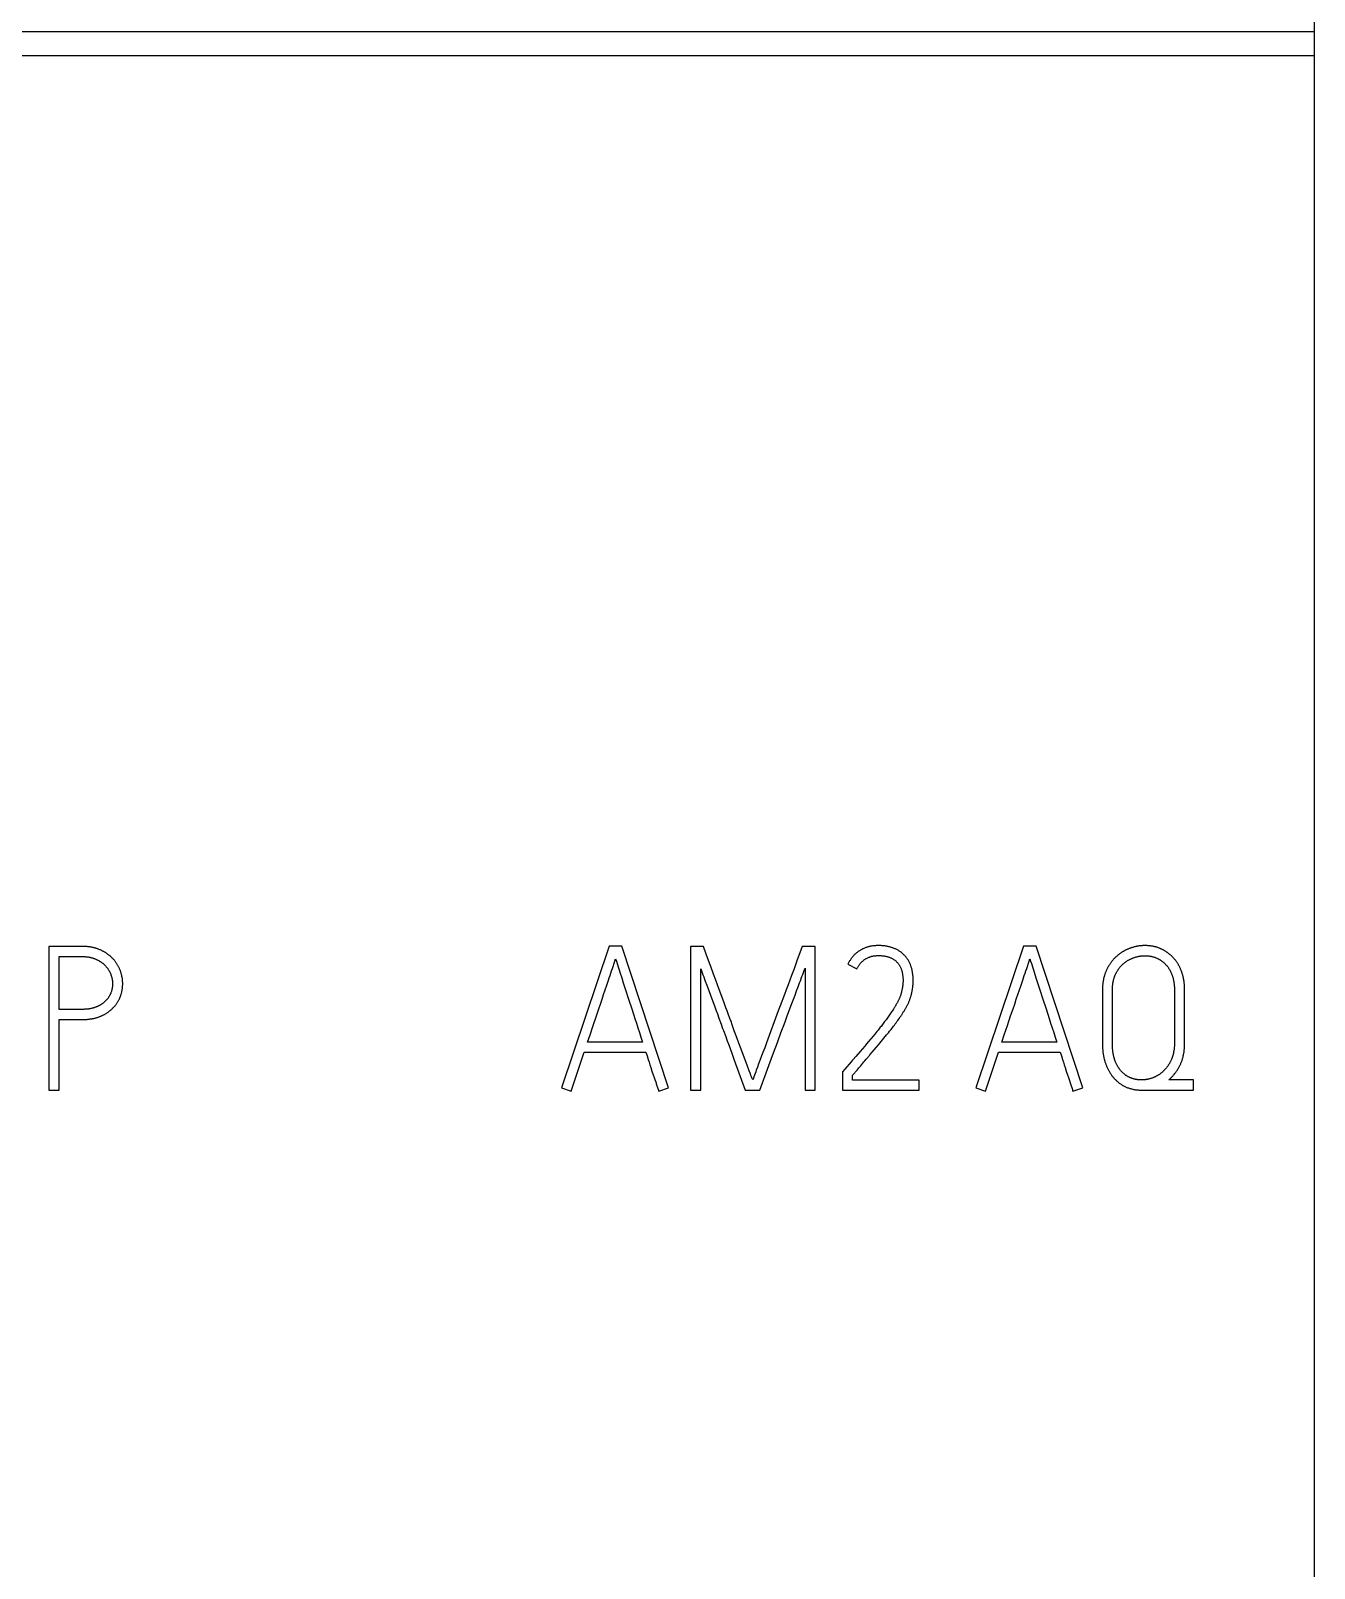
# Model space of a CAD drawing. Extents: x 0 to 420, y 0 to 297.
# Drawn here: x 128.46 to 146.31, y 191.84 to 213.23 of the extents above; entities that cross this region are included whole.
import ezdxf

# ---------------------------------------------------------------- set-up
doc = ezdxf.new("R2010")
doc.units = 0
doc.header["$LTSCALE"] = 23.1
doc.layers.add('10000_FRONT', color=7, linetype='CONTINUOUS')
doc.layers.add('10500_FRONT_LABELING', color=7, linetype='CONTINUOUS')

msp = doc.modelspace()

# ---------------------------------------------------------------- linework, layer by layer
at = {"layer": '10000_FRONT', "color": 7, "linetype": 'CONTINUOUS'}
for p, q in [((146.308, 235.74), (146.308, 145.74)), ((110.808, 213.221), (146.308, 213.221)), ((110.808, 212.888), (146.308, 212.888))]:
    msp.add_line(p, q, dxfattribs=at)
at = {"layer": '10500_FRONT_LABELING', "color": 7, "linetype": 'CONTINUOUS'}
for p, q in [((128.711, 200.49), (128.711, 198.49)), ((129.171, 200.49), (128.711, 200.49)), ((136.503, 200.493), (135.84, 198.521)), ((136.68, 200.493), (136.503, 200.493)), ((137.327, 198.521), (136.68, 200.493)), ((137.635, 200.49), (137.635, 198.49)), ((137.812, 200.49), (137.635, 200.49)), ((137.852, 200.384), (137.812, 200.49)), ((139.188, 200.49), (139.114, 200.289)), ((139.368, 200.49), (139.188, 200.49)), ((139.368, 198.49), (139.368, 200.49)), ((142.264, 200.493), (141.601, 198.521)), ((142.442, 200.493), (142.264, 200.493)), ((143.088, 198.521), (142.442, 200.493)), ((128.852, 199.614), (128.852, 200.349)), ((128.852, 200.349), (129.171, 200.349)), ((136.613, 200.25), (136.655, 200.117)), ((137.899, 200.255), (137.852, 200.384)), ((139.114, 200.289), (139.073, 200.177)), ((139.823, 200.244), (139.948, 200.18)), ((142.375, 200.25), (142.417, 200.117)), ((136.655, 200.117), (136.677, 200.051)), ((136.677, 200.051), (136.698, 199.985)), ((137.776, 198.49), (137.776, 200.18)), ((137.985, 200.02), (137.954, 200.105)), ((139.04, 200.087), (139.015, 200.02)), ((139.073, 200.177), (139.04, 200.087)), ((139.227, 200.185), (139.227, 198.49)), ((142.417, 200.117), (142.438, 200.051)), ((142.438, 200.051), (142.459, 199.985)), ((136.403, 199.754), (136.425, 199.82)), ((136.425, 199.82), (136.47, 199.952)), ((136.47, 199.952), (136.493, 200.018)), ((136.698, 199.985), (136.73, 199.886)), ((136.73, 199.886), (136.773, 199.754)), ((137.859, 199.95), (137.944, 199.722)), ((138.009, 199.956), (137.985, 200.02)), ((138.032, 199.892), (138.009, 199.956)), ((138.096, 199.721), (138.032, 199.892)), ((138.939, 199.819), (138.881, 199.662)), ((138.965, 199.886), (138.939, 199.819)), ((138.99, 199.953), (138.965, 199.886)), ((139.015, 200.02), (138.99, 199.953)), ((139.044, 199.697), (139.087, 199.812)), ((139.087, 199.812), (139.108, 199.87)), ((139.108, 199.87), (139.13, 199.927)), ((142.164, 199.754), (142.187, 199.82)), ((142.187, 199.82), (142.232, 199.952)), ((142.232, 199.952), (142.254, 200.018)), ((142.459, 199.985), (142.491, 199.886)), ((142.491, 199.886), (142.534, 199.754)), ((143.363, 199.886), (143.363, 199.128)), ((143.502, 199.121), (143.502, 199.886)), ((144.364, 199.886), (144.364, 199.145)), ((144.506, 199.145), (144.506, 199.894)), ((129.178, 199.614), (128.852, 199.614)), ((136.325, 199.523), (136.358, 199.622)), ((136.358, 199.622), (136.381, 199.688)), ((136.381, 199.688), (136.403, 199.754)), ((136.773, 199.754), (136.816, 199.622)), ((136.816, 199.622), (136.859, 199.489)), ((137.944, 199.722), (137.965, 199.664)), ((137.965, 199.664), (137.986, 199.607)), ((137.986, 199.607), (138.007, 199.55)), ((138.112, 199.678), (138.096, 199.721)), ((138.127, 199.635), (138.112, 199.678)), ((138.143, 199.593), (138.127, 199.635)), ((138.881, 199.662), (138.855, 199.595)), ((138.98, 199.525), (139.044, 199.697)), ((140.448, 199.605), (140.438, 199.591)), ((140.457, 199.619), (140.448, 199.605)), ((140.466, 199.633), (140.457, 199.619)), ((142.086, 199.523), (142.12, 199.622)), ((142.12, 199.622), (142.142, 199.688)), ((142.142, 199.688), (142.164, 199.754)), ((142.534, 199.754), (142.578, 199.622)), ((142.578, 199.622), (142.621, 199.489)), ((128.852, 198.49), (128.852, 199.472)), ((128.852, 199.472), (129.171, 199.472)), ((136.236, 199.258), (136.281, 199.39)), ((136.281, 199.39), (136.325, 199.523)), ((136.859, 199.489), (136.881, 199.423)), ((136.881, 199.423), (136.902, 199.357)), ((138.059, 199.407), (138.08, 199.349)), ((138.197, 199.443), (138.181, 199.485)), ((138.212, 199.4), (138.197, 199.443)), ((138.228, 199.357), (138.212, 199.4)), ((138.855, 199.595), (138.69, 199.147)), ((138.927, 199.381), (138.948, 199.439)), ((138.948, 199.439), (138.98, 199.525)), ((140.293, 199.39), (140.283, 199.377)), ((140.303, 199.403), (140.293, 199.39)), ((140.313, 199.416), (140.303, 199.403)), ((140.323, 199.429), (140.313, 199.416)), ((140.333, 199.443), (140.323, 199.429)), ((140.343, 199.456), (140.333, 199.443)), ((140.353, 199.469), (140.343, 199.456)), ((140.363, 199.483), (140.353, 199.469)), ((140.372, 199.496), (140.363, 199.483)), ((140.382, 199.509), (140.372, 199.496)), ((140.392, 199.523), (140.382, 199.509)), ((140.401, 199.537), (140.392, 199.523)), ((140.411, 199.55), (140.401, 199.537)), ((140.42, 199.564), (140.411, 199.55)), ((140.429, 199.578), (140.42, 199.564)), ((140.438, 199.591), (140.429, 199.578)), ((140.457, 199.381), (140.469, 199.396)), ((140.469, 199.396), (140.481, 199.412)), ((140.481, 199.412), (140.493, 199.428)), ((140.493, 199.428), (140.504, 199.443)), ((140.504, 199.443), (140.516, 199.459)), ((140.516, 199.459), (140.527, 199.475)), ((140.527, 199.475), (140.538, 199.491)), ((140.538, 199.491), (140.55, 199.508)), ((140.55, 199.508), (140.561, 199.524)), ((141.998, 199.258), (142.042, 199.39)), ((142.042, 199.39), (142.086, 199.523)), ((142.621, 199.489), (142.642, 199.423)), ((142.642, 199.423), (142.664, 199.357)), ((136.203, 199.159), (136.236, 199.258)), ((136.902, 199.357), (136.924, 199.291)), ((136.924, 199.291), (136.945, 199.225)), ((136.945, 199.225), (136.966, 199.159)), ((138.144, 199.178), (138.165, 199.12)), ((138.243, 199.314), (138.228, 199.357)), ((138.259, 199.271), (138.243, 199.314)), ((138.283, 199.207), (138.259, 199.271)), ((138.307, 199.143), (138.283, 199.207)), ((138.842, 199.151), (138.863, 199.209)), ((138.863, 199.209), (138.905, 199.324)), ((138.905, 199.324), (138.927, 199.381)), ((140.142, 199.204), (140.11, 199.166)), ((140.173, 199.242), (140.142, 199.204)), ((140.195, 199.268), (140.173, 199.242)), ((140.21, 199.287), (140.195, 199.268)), ((140.226, 199.306), (140.21, 199.287)), ((140.242, 199.325), (140.226, 199.306)), ((140.252, 199.338), (140.242, 199.325)), ((140.262, 199.351), (140.252, 199.338)), ((140.273, 199.364), (140.262, 199.351)), ((140.283, 199.377), (140.273, 199.364)), ((140.286, 199.167), (140.323, 199.212)), ((140.323, 199.212), (140.36, 199.258)), ((140.36, 199.258), (140.385, 199.288)), ((140.385, 199.288), (140.403, 199.311)), ((140.403, 199.311), (140.422, 199.334)), ((140.422, 199.334), (140.434, 199.35)), ((140.434, 199.35), (140.446, 199.365)), ((140.446, 199.365), (140.457, 199.381)), ((141.965, 199.159), (141.998, 199.258)), ((142.664, 199.357), (142.685, 199.291)), ((142.685, 199.291), (142.706, 199.225)), ((142.706, 199.225), (142.728, 199.159)), ((135.973, 198.477), (136.156, 199.017)), ((136.156, 199.017), (137.013, 199.017)), ((136.966, 199.159), (136.203, 199.159)), ((137.013, 199.017), (137.029, 198.967)), ((137.029, 198.967), (137.045, 198.916)), ((138.338, 199.058), (138.307, 199.143)), ((138.426, 198.823), (138.338, 199.058)), ((138.665, 199.08), (138.64, 199.013)), ((138.69, 199.147), (138.665, 199.08)), ((138.757, 198.922), (138.789, 199.008)), ((138.789, 199.008), (138.842, 199.151)), ((139.933, 198.959), (139.895, 198.915)), ((139.96, 198.99), (139.933, 198.959)), ((139.992, 199.028), (139.96, 198.99)), ((140.024, 199.066), (139.992, 199.028)), ((140.056, 199.103), (140.024, 199.066)), ((140.083, 199.135), (140.056, 199.103)), ((140.11, 199.166), (140.083, 199.135)), ((140.16, 199.017), (140.217, 199.084)), ((140.217, 199.084), (140.248, 199.122)), ((140.248, 199.122), (140.286, 199.167)), ((141.735, 198.477), (141.918, 199.017)), ((141.918, 199.017), (142.775, 199.017)), ((142.728, 199.159), (141.965, 199.159)), ((142.775, 199.017), (142.791, 198.967)), ((142.791, 198.967), (142.806, 198.916)), ((137.045, 198.916), (137.057, 198.879)), ((137.057, 198.879), (137.069, 198.841)), ((137.069, 198.841), (137.082, 198.803)), ((137.082, 198.803), (137.098, 198.753)), ((137.098, 198.753), (137.115, 198.702)), ((138.237, 198.92), (138.395, 198.49)), ((138.45, 198.759), (138.426, 198.823)), ((138.466, 198.717), (138.45, 198.759)), ((138.565, 198.812), (138.548, 198.767)), ((138.581, 198.856), (138.565, 198.812)), ((138.598, 198.901), (138.581, 198.856)), ((138.597, 198.49), (138.725, 198.835)), ((138.725, 198.835), (138.757, 198.922)), ((139.781, 198.784), (139.748, 198.746)), ((139.748, 198.746), (139.748, 198.49)), ((139.868, 198.884), (139.781, 198.784)), ((139.884, 198.903), (139.868, 198.884)), ((139.895, 198.915), (139.884, 198.903)), ((139.925, 198.741), (139.938, 198.755)), ((139.938, 198.755), (139.95, 198.77)), ((139.95, 198.77), (139.963, 198.785)), ((139.963, 198.785), (139.976, 198.8)), ((139.976, 198.8), (140.001, 198.83)), ((140.001, 198.83), (140.045, 198.883)), ((140.045, 198.883), (140.058, 198.897)), ((140.058, 198.897), (140.077, 198.92)), ((140.077, 198.92), (140.09, 198.935)), ((142.806, 198.916), (142.819, 198.879)), ((142.819, 198.879), (142.831, 198.841)), ((142.831, 198.841), (142.843, 198.803)), ((142.843, 198.803), (142.86, 198.753)), ((142.86, 198.753), (142.876, 198.702)), ((137.115, 198.702), (137.128, 198.665)), ((137.128, 198.665), (137.136, 198.64)), ((137.136, 198.64), (137.154, 198.59)), ((139.887, 198.629), (139.887, 198.696)), ((140.814, 198.629), (139.887, 198.629)), ((140.814, 198.49), (140.814, 198.629)), ((142.876, 198.702), (142.889, 198.665)), ((142.889, 198.665), (142.898, 198.64)), ((142.898, 198.64), (142.915, 198.59)), ((144.628, 198.632), (144.284, 198.632)), ((144.628, 198.49), (144.628, 198.632)), ((128.711, 198.49), (128.852, 198.49)), ((135.84, 198.521), (135.973, 198.477)), ((137.191, 198.477), (137.327, 198.521)), ((137.635, 198.49), (137.776, 198.49)), ((138.395, 198.49), (138.597, 198.49)), ((139.227, 198.49), (139.368, 198.49)), ((139.748, 198.49), (140.814, 198.49)), ((141.601, 198.521), (141.735, 198.477)), ((142.952, 198.477), (143.088, 198.521)), ((143.907, 198.49), (144.628, 198.49))]:
    msp.add_line(p, q, dxfattribs=at)
for points in [[(129.171, 199.472), (129.18, 199.472), (129.189, 199.473), (129.197, 199.473), (129.206, 199.473), (129.215, 199.473), (129.224, 199.474), (129.232, 199.475), (129.241, 199.475), (129.25, 199.476), (129.258, 199.477), (129.267, 199.478), (129.275, 199.479), (129.284, 199.48), (129.293, 199.481), (129.301, 199.483), (129.31, 199.484), (129.318, 199.486), (129.327, 199.488), (129.335, 199.489), (129.344, 199.491), (129.352, 199.493), (129.361, 199.496), (129.369, 199.498), (129.378, 199.5), (129.386, 199.503), (129.394, 199.506), (129.403, 199.509), (129.411, 199.511), (129.419, 199.515), (129.427, 199.518), (129.435, 199.521), (129.443, 199.525), (129.451, 199.528), (129.459, 199.532), (129.467, 199.536), (129.475, 199.54), (129.482, 199.544), (129.49, 199.548), (129.498, 199.552), (129.505, 199.557), (129.512, 199.562), (129.52, 199.566), (129.527, 199.571), (129.534, 199.576), (129.541, 199.581), (129.548, 199.587), (129.555, 199.592), (129.562, 199.598), (129.569, 199.603), (129.575, 199.609), (129.582, 199.615), (129.588, 199.621), (129.595, 199.627), (129.601, 199.633), (129.607, 199.639), (129.613, 199.645), (129.619, 199.652), (129.624, 199.658), (129.63, 199.665), (129.636, 199.672), (129.641, 199.679), (129.646, 199.686), (129.651, 199.693), (129.656, 199.7), (129.661, 199.707), (129.666, 199.714), (129.671, 199.722), (129.675, 199.73), (129.679, 199.737), (129.683, 199.745), (129.687, 199.753), (129.691, 199.761), (129.695, 199.769), (129.698, 199.777), (129.702, 199.785), (129.705, 199.793), (129.708, 199.801), (129.711, 199.809), (129.713, 199.817), (129.716, 199.826), (129.718, 199.834), (129.721, 199.842), (129.723, 199.851), (129.725, 199.86), (129.727, 199.868), (129.729, 199.877), (129.73, 199.885), (129.731, 199.894), (129.733, 199.903), (129.734, 199.911), (129.735, 199.92), (129.735, 199.929), (129.736, 199.938), (129.736, 199.946), (129.737, 199.955), (129.737, 199.964), (129.737, 199.972), (129.737, 199.981), (129.737, 199.99), (129.736, 199.999), (129.736, 200.007), (129.735, 200.016), (129.734, 200.025), (129.733, 200.034), (129.732, 200.042), (129.73, 200.051), (129.729, 200.06), (129.727, 200.068), (129.726, 200.077), (129.724, 200.085), (129.722, 200.094), (129.719, 200.102), (129.717, 200.111), (129.715, 200.119), (129.712, 200.127), (129.709, 200.136), (129.707, 200.144), (129.704, 200.152), (129.7, 200.16), (129.697, 200.168), (129.694, 200.176), (129.69, 200.184), (129.686, 200.192), (129.683, 200.2), (129.679, 200.208), (129.675, 200.216), (129.67, 200.224), (129.666, 200.231), (129.661, 200.239), (129.657, 200.246), (129.652, 200.253), (129.647, 200.26), (129.642, 200.268), (129.637, 200.275), (129.632, 200.281), (129.627, 200.288), (129.621, 200.295), (129.616, 200.302), (129.61, 200.308), (129.604, 200.315), (129.598, 200.321), (129.592, 200.328), (129.586, 200.334), (129.579, 200.34), (129.573, 200.346), (129.566, 200.352), (129.56, 200.358), (129.553, 200.363), (129.546, 200.369), (129.539, 200.374), (129.532, 200.379), (129.525, 200.384), (129.518, 200.389), (129.511, 200.394), (129.504, 200.399), (129.496, 200.403), (129.489, 200.408), (129.481, 200.412), (129.474, 200.417), (129.466, 200.421), (129.458, 200.425), (129.45, 200.429), (129.443, 200.433), (129.435, 200.437), (129.427, 200.44), (129.419, 200.444), (129.411, 200.447), (129.402, 200.45), (129.394, 200.453), (129.386, 200.456), (129.378, 200.459), (129.37, 200.462), (129.361, 200.465), (129.353, 200.467), (129.345, 200.469), (129.336, 200.471), (129.328, 200.474), (129.319, 200.475), (129.311, 200.477), (129.302, 200.479), (129.293, 200.48), (129.285, 200.482), (129.276, 200.483), (129.267, 200.484), (129.259, 200.485), (129.25, 200.486), (129.241, 200.487), (129.233, 200.488), (129.224, 200.489), (129.215, 200.489), (129.206, 200.49), (129.197, 200.49), (129.189, 200.49), (129.18, 200.49), (129.171, 200.49)], [(140.625, 200.348), (140.619, 200.356), (140.612, 200.363), (140.605, 200.37), (140.598, 200.377), (140.591, 200.384), (140.584, 200.391), (140.576, 200.398), (140.569, 200.404), (140.561, 200.41), (140.553, 200.416), (140.545, 200.421), (140.537, 200.426), (140.529, 200.431), (140.52, 200.436), (140.511, 200.441), (140.503, 200.445), (140.494, 200.45), (140.485, 200.454), (140.476, 200.458), (140.467, 200.462), (140.457, 200.465), (140.448, 200.469), (140.439, 200.472), (140.429, 200.475), (140.42, 200.478), (140.411, 200.481), (140.401, 200.483), (140.392, 200.486), (140.382, 200.488), (140.373, 200.49), (140.363, 200.492), (140.353, 200.494), (140.344, 200.495), (140.334, 200.496), (140.324, 200.498), (140.314, 200.499), (140.304, 200.499), (140.294, 200.5), (140.285, 200.501), (140.275, 200.501), (140.265, 200.501), (140.255, 200.501), (140.245, 200.501), (140.235, 200.501), (140.225, 200.501), (140.215, 200.501), (140.206, 200.5), (140.196, 200.499), (140.186, 200.498), (140.176, 200.497), (140.167, 200.496), (140.157, 200.495), (140.147, 200.493), (140.137, 200.491), (140.128, 200.489), (140.118, 200.487), (140.108, 200.485), (140.099, 200.482), (140.089, 200.479), (140.08, 200.476), (140.07, 200.473), (140.061, 200.47), (140.052, 200.466), (140.043, 200.462), (140.034, 200.458), (140.025, 200.454), (140.017, 200.449), (140.008, 200.444), (139.999, 200.439), (139.991, 200.434), (139.983, 200.429), (139.974, 200.423), (139.966, 200.417), (139.958, 200.412), (139.95, 200.406), (139.943, 200.399), (139.935, 200.393), (139.928, 200.386), (139.921, 200.38), (139.914, 200.373), (139.907, 200.366), (139.9, 200.359), (139.893, 200.351), (139.887, 200.344), (139.881, 200.336), (139.874, 200.328), (139.868, 200.32), (139.863, 200.312), (139.857, 200.304), (139.852, 200.296), (139.846, 200.287), (139.841, 200.279), (139.837, 200.27), (139.832, 200.261), (139.828, 200.253), (139.823, 200.244)], [(144.506, 199.894), (144.506, 199.902), (144.505, 199.91), (144.505, 199.918), (144.505, 199.926), (144.504, 199.934), (144.504, 199.942), (144.503, 199.95), (144.503, 199.957), (144.502, 199.965), (144.501, 199.973), (144.5, 199.981), (144.499, 199.989), (144.498, 199.997), (144.497, 200.005), (144.496, 200.013), (144.495, 200.02), (144.494, 200.028), (144.492, 200.036), (144.491, 200.044), (144.489, 200.052), (144.487, 200.059), (144.485, 200.067), (144.483, 200.075), (144.481, 200.083), (144.479, 200.09), (144.477, 200.098), (144.475, 200.106), (144.472, 200.113), (144.47, 200.121), (144.467, 200.128), (144.465, 200.136), (144.462, 200.144), (144.459, 200.151), (144.456, 200.159), (144.453, 200.166), (144.45, 200.173), (144.447, 200.181), (144.443, 200.188), (144.44, 200.195), (144.437, 200.202), (144.433, 200.209), (144.429, 200.217), (144.425, 200.224), (144.422, 200.23), (144.418, 200.237), (144.414, 200.244), (144.409, 200.251), (144.405, 200.258), (144.401, 200.264), (144.396, 200.271), (144.392, 200.278), (144.387, 200.284), (144.382, 200.291), (144.378, 200.297), (144.373, 200.303), (144.368, 200.31), (144.362, 200.316), (144.357, 200.322), (144.352, 200.328), (144.346, 200.334), (144.341, 200.34), (144.335, 200.346), (144.33, 200.351), (144.324, 200.357), (144.318, 200.362), (144.312, 200.368), (144.306, 200.373), (144.3, 200.378), (144.294, 200.383), (144.288, 200.388), (144.282, 200.393), (144.276, 200.398), (144.269, 200.403), (144.263, 200.407), (144.256, 200.412), (144.249, 200.416), (144.243, 200.42), (144.236, 200.425), (144.229, 200.429), (144.222, 200.433), (144.215, 200.437), (144.208, 200.441), (144.201, 200.444), (144.193, 200.448), (144.186, 200.451), (144.179, 200.455), (144.172, 200.458), (144.164, 200.461), (144.157, 200.464), (144.15, 200.467), (144.142, 200.47), (144.135, 200.473), (144.127, 200.475), (144.119, 200.478), (144.112, 200.48), (144.104, 200.482), (144.096, 200.484), (144.089, 200.486), (144.081, 200.488), (144.073, 200.49), (144.065, 200.491), (144.057, 200.493), (144.049, 200.494), (144.041, 200.495), (144.033, 200.496), (144.025, 200.497), (144.017, 200.498), (144.009, 200.499), (144.001, 200.5), (143.993, 200.5), (143.985, 200.501), (143.977, 200.501), (143.969, 200.501), (143.961, 200.501), (143.953, 200.501), (143.945, 200.501), (143.937, 200.501), (143.929, 200.501), (143.921, 200.501), (143.913, 200.5), (143.905, 200.499), (143.897, 200.499), (143.889, 200.498), (143.881, 200.497), (143.873, 200.496), (143.865, 200.495), (143.857, 200.493), (143.849, 200.492), (143.842, 200.491), (143.834, 200.489), (143.826, 200.487), (143.818, 200.485), (143.81, 200.484), (143.803, 200.482), (143.795, 200.479), (143.787, 200.477), (143.78, 200.475), (143.772, 200.473), (143.764, 200.47), (143.757, 200.467), (143.749, 200.465), (143.742, 200.462), (143.734, 200.459), (143.727, 200.456), (143.72, 200.453), (143.712, 200.45), (143.705, 200.446), (143.697, 200.443), (143.69, 200.44), (143.683, 200.436), (143.676, 200.432), (143.669, 200.428), (143.662, 200.425), (143.655, 200.421), (143.648, 200.417), (143.641, 200.412), (143.634, 200.408), (143.628, 200.404), (143.621, 200.399), (143.614, 200.395), (143.608, 200.39), (143.602, 200.386), (143.595, 200.381), (143.589, 200.376), (143.583, 200.371), (143.576, 200.366), (143.57, 200.361), (143.564, 200.356), (143.558, 200.351), (143.552, 200.345), (143.546, 200.34), (143.54, 200.334), (143.535, 200.329), (143.529, 200.323), (143.523, 200.317), (143.518, 200.311), (143.513, 200.305), (143.507, 200.299), (143.502, 200.293), (143.497, 200.287), (143.492, 200.281), (143.487, 200.274), (143.482, 200.268), (143.478, 200.262), (143.473, 200.255), (143.468, 200.249), (143.464, 200.242), (143.46, 200.235), (143.455, 200.229), (143.451, 200.222), (143.447, 200.215), (143.443, 200.208), (143.439, 200.201), (143.435, 200.194), (143.432, 200.187), (143.428, 200.18), (143.424, 200.173), (143.421, 200.166)], [(129.171, 200.349), (129.178, 200.349), (129.185, 200.349), (129.191, 200.349), (129.198, 200.348), (129.205, 200.348), (129.211, 200.348), (129.218, 200.347), (129.225, 200.347), (129.232, 200.346), (129.238, 200.345), (129.245, 200.344), (129.251, 200.344), (129.258, 200.343), (129.265, 200.342), (129.271, 200.34), (129.278, 200.339), (129.284, 200.338), (129.291, 200.336), (129.298, 200.335), (129.304, 200.333), (129.311, 200.331), (129.317, 200.329), (129.324, 200.327), (129.33, 200.325), (129.336, 200.323), (129.343, 200.321), (129.349, 200.318), (129.355, 200.316), (129.361, 200.313), (129.368, 200.31), (129.374, 200.308), (129.38, 200.305), (129.386, 200.302), (129.392, 200.299), (129.398, 200.296), (129.403, 200.292), (129.409, 200.289), (129.415, 200.286), (129.421, 200.282), (129.426, 200.278), (129.432, 200.275), (129.438, 200.271), (129.443, 200.267), (129.449, 200.263), (129.454, 200.259), (129.459, 200.255), (129.465, 200.25), (129.47, 200.246), (129.475, 200.242), (129.48, 200.237), (129.484, 200.232), (129.489, 200.228), (129.494, 200.223), (129.499, 200.218), (129.503, 200.213), (129.507, 200.208), (129.512, 200.203), (129.516, 200.198), (129.52, 200.193), (129.524, 200.187), (129.528, 200.182), (129.532, 200.176), (129.536, 200.171), (129.539, 200.165), (129.543, 200.159), (129.546, 200.154), (129.55, 200.148), (129.553, 200.142), (129.556, 200.136), (129.559, 200.13), (129.562, 200.124), (129.565, 200.117), (129.567, 200.111), (129.57, 200.105), (129.572, 200.099), (129.574, 200.092), (129.576, 200.086), (129.578, 200.08), (129.58, 200.073), (129.582, 200.067), (129.584, 200.06), (129.586, 200.054), (129.587, 200.047), (129.588, 200.041), (129.59, 200.034), (129.591, 200.027), (129.592, 200.021), (129.593, 200.014), (129.593, 200.007), (129.594, 200.001), (129.595, 199.994), (129.595, 199.987), (129.595, 199.981), (129.595, 199.974), (129.596, 199.967), (129.595, 199.96), (129.595, 199.954), (129.595, 199.947), (129.594, 199.94), (129.594, 199.934), (129.593, 199.927), (129.592, 199.92), (129.591, 199.913), (129.59, 199.907), (129.589, 199.9), (129.587, 199.894), (129.586, 199.887), (129.584, 199.881), (129.582, 199.874), (129.581, 199.868), (129.579, 199.861), (129.577, 199.855), (129.574, 199.849), (129.572, 199.842), (129.57, 199.836), (129.567, 199.83), (129.564, 199.824), (129.561, 199.818), (129.558, 199.812), (129.555, 199.805), (129.552, 199.8), (129.549, 199.794), (129.545, 199.788), (129.541, 199.782), (129.538, 199.777), (129.534, 199.771), (129.53, 199.766), (129.526, 199.761), (129.522, 199.755), (129.517, 199.75), (129.513, 199.745), (129.508, 199.74), (129.504, 199.735), (129.499, 199.731), (129.494, 199.726), (129.489, 199.721), (129.484, 199.717), (129.479, 199.712), (129.474, 199.708), (129.469, 199.704), (129.463, 199.7), (129.458, 199.696), (129.452, 199.692), (129.447, 199.688), (129.441, 199.684), (129.435, 199.681), (129.43, 199.677), (129.424, 199.674), (129.418, 199.671), (129.412, 199.667), (129.406, 199.664), (129.4, 199.661), (129.394, 199.658), (129.388, 199.655), (129.382, 199.653), (129.375, 199.65), (129.369, 199.647), (129.363, 199.645), (129.357, 199.643), (129.35, 199.64), (129.344, 199.638), (129.338, 199.636), (129.331, 199.634), (129.325, 199.632), (129.318, 199.631), (129.312, 199.629), (129.305, 199.627), (129.299, 199.626), (129.292, 199.625), (129.285, 199.623), (129.279, 199.622), (129.272, 199.621), (129.265, 199.62), (129.259, 199.619), (129.252, 199.618), (129.245, 199.618), (129.239, 199.617), (129.232, 199.616), (129.225, 199.616), (129.218, 199.615), (129.212, 199.615), (129.205, 199.615), (129.198, 199.614), (129.191, 199.614), (129.185, 199.614), (129.178, 199.614)], [(136.548, 200.183), (136.581, 200.283), (136.592, 200.316)], [(136.592, 200.316), (136.602, 200.283), (136.613, 200.25)], [(137.954, 200.105), (137.914, 200.212), (137.899, 200.255)], [(139.948, 200.18), (139.952, 200.187), (139.956, 200.195), (139.96, 200.202), (139.964, 200.209), (139.968, 200.216), (139.973, 200.223), (139.978, 200.23), (139.983, 200.237), (139.988, 200.244), (139.993, 200.25), (139.999, 200.256), (140.004, 200.263), (140.01, 200.269), (140.016, 200.275), (140.022, 200.28), (140.028, 200.286), (140.035, 200.291), (140.041, 200.297), (140.048, 200.302), (140.055, 200.306), (140.062, 200.311), (140.069, 200.316), (140.076, 200.32), (140.083, 200.324), (140.09, 200.328), (140.098, 200.332), (140.106, 200.335), (140.113, 200.339), (140.121, 200.342), (140.129, 200.344), (140.137, 200.347), (140.145, 200.349), (140.153, 200.352), (140.161, 200.353), (140.169, 200.355), (140.178, 200.357), (140.186, 200.358), (140.194, 200.359), (140.202, 200.36), (140.211, 200.361), (140.219, 200.362), (140.228, 200.362), (140.236, 200.363), (140.244, 200.363), (140.253, 200.363), (140.261, 200.363), (140.269, 200.363), (140.278, 200.362), (140.286, 200.362), (140.294, 200.361), (140.302, 200.36), (140.311, 200.36), (140.319, 200.359), (140.327, 200.357), (140.335, 200.356), (140.344, 200.354), (140.352, 200.353), (140.36, 200.351), (140.368, 200.349), (140.376, 200.346), (140.384, 200.344), (140.392, 200.341), (140.4, 200.339), (140.408, 200.336), (140.416, 200.332), (140.423, 200.329), (140.431, 200.325), (140.438, 200.322), (140.446, 200.318), (140.453, 200.313), (140.46, 200.309), (140.467, 200.304), (140.474, 200.299), (140.48, 200.294), (140.487, 200.288), (140.493, 200.283), (140.499, 200.277), (140.505, 200.271), (140.511, 200.265), (140.516, 200.259), (140.521, 200.252), (140.526, 200.246), (140.531, 200.239), (140.536, 200.232), (140.54, 200.224), (140.545, 200.217), (140.549, 200.21), (140.552, 200.202), (140.556, 200.195), (140.559, 200.187), (140.562, 200.179), (140.565, 200.171), (140.568, 200.163), (140.571, 200.155), (140.573, 200.147), (140.575, 200.139), (140.577, 200.131), (140.579, 200.123), (140.58, 200.115), (140.582, 200.107), (140.583, 200.098), (140.584, 200.09), (140.585, 200.082), (140.586, 200.073), (140.587, 200.065), (140.588, 200.057), (140.588, 200.048), (140.589, 200.04), (140.589, 200.032), (140.589, 200.023), (140.589, 200.015), (140.589, 200.006), (140.589, 199.998), (140.588, 199.99), (140.588, 199.981), (140.587, 199.973), (140.586, 199.965), (140.586, 199.957), (140.585, 199.948), (140.584, 199.94), (140.583, 199.932), (140.581, 199.924), (140.58, 199.915), (140.579, 199.907), (140.577, 199.899), (140.576, 199.891), (140.574, 199.883), (140.572, 199.875), (140.57, 199.867), (140.568, 199.858), (140.566, 199.85), (140.564, 199.842), (140.562, 199.834), (140.56, 199.826), (140.557, 199.818), (140.555, 199.81), (140.552, 199.802), (140.549, 199.794), (140.546, 199.786), (140.543, 199.779), (140.54, 199.771), (140.537, 199.763), (140.534, 199.756), (140.53, 199.748), (140.527, 199.741), (140.523, 199.733), (140.519, 199.726), (140.516, 199.719), (140.512, 199.711), (140.508, 199.704), (140.504, 199.697), (140.5, 199.69), (140.496, 199.683), (140.491, 199.675), (140.487, 199.668), (140.483, 199.661), (140.479, 199.654), (140.474, 199.647), (140.47, 199.64), (140.466, 199.633)], [(140.561, 199.524), (140.566, 199.532), (140.572, 199.54), (140.577, 199.548), (140.582, 199.557), (140.588, 199.565), (140.593, 199.573), (140.598, 199.582), (140.603, 199.59), (140.609, 199.598), (140.614, 199.607), (140.619, 199.615), (140.624, 199.624), (140.628, 199.632), (140.633, 199.641), (140.638, 199.65), (140.642, 199.658), (140.647, 199.667), (140.651, 199.676), (140.655, 199.684), (140.66, 199.693), (140.664, 199.702), (140.668, 199.711), (140.671, 199.72), (140.675, 199.729), (140.679, 199.738), (140.682, 199.747), (140.686, 199.757), (140.689, 199.766), (140.692, 199.775), (140.695, 199.784), (140.698, 199.794), (140.701, 199.803), (140.704, 199.813), (140.706, 199.822), (140.708, 199.832), (140.711, 199.842), (140.713, 199.851), (140.715, 199.861), (140.717, 199.871), (140.718, 199.88), (140.72, 199.89), (140.722, 199.9), (140.723, 199.909), (140.724, 199.919), (140.725, 199.929), (140.726, 199.938), (140.727, 199.948), (140.728, 199.958), (140.729, 199.968), (140.729, 199.977), (140.73, 199.987), (140.73, 199.997), (140.73, 200.007), (140.73, 200.017), (140.73, 200.026), (140.73, 200.036), (140.73, 200.046), (140.729, 200.056), (140.729, 200.066), (140.728, 200.076), (140.727, 200.086), (140.726, 200.095), (140.725, 200.105), (140.723, 200.115), (140.722, 200.125), (140.72, 200.135), (140.718, 200.144), (140.717, 200.154), (140.714, 200.164), (140.712, 200.173), (140.71, 200.183), (140.707, 200.192), (140.704, 200.202), (140.701, 200.211), (140.698, 200.221), (140.695, 200.23), (140.691, 200.239), (140.687, 200.248), (140.683, 200.257), (140.679, 200.266), (140.674, 200.275), (140.67, 200.284), (140.665, 200.292), (140.66, 200.301), (140.655, 200.309), (140.649, 200.317), (140.643, 200.325), (140.638, 200.333), (140.631, 200.341), (140.625, 200.348)], [(142.309, 200.183), (142.342, 200.283), (142.353, 200.316)], [(142.353, 200.316), (142.364, 200.283), (142.375, 200.25)], [(143.502, 199.886), (143.502, 199.893), (143.502, 199.901), (143.502, 199.908), (143.502, 199.916), (143.503, 199.923), (143.503, 199.931), (143.504, 199.938), (143.504, 199.946), (143.505, 199.953), (143.506, 199.961), (143.507, 199.968), (143.508, 199.975), (143.509, 199.983), (143.51, 199.99), (143.512, 199.997), (143.513, 200.005), (143.515, 200.012), (143.516, 200.019), (143.518, 200.026), (143.52, 200.034), (143.522, 200.041), (143.524, 200.048), (143.527, 200.055), (143.529, 200.062), (143.532, 200.069), (143.534, 200.077), (143.537, 200.084), (143.54, 200.091), (143.543, 200.097), (143.546, 200.104), (143.55, 200.111), (143.553, 200.118), (143.556, 200.124), (143.56, 200.131), (143.564, 200.138), (143.567, 200.144), (143.571, 200.15), (143.575, 200.157), (143.579, 200.163), (143.583, 200.169), (143.588, 200.175), (143.592, 200.181), (143.596, 200.187), (143.601, 200.193), (143.606, 200.199), (143.61, 200.205), (143.615, 200.211), (143.62, 200.216), (143.626, 200.222), (143.631, 200.227), (143.636, 200.233), (143.642, 200.238), (143.647, 200.243), (143.653, 200.248), (143.658, 200.253), (143.664, 200.258), (143.67, 200.263), (143.676, 200.267), (143.682, 200.272), (143.688, 200.276), (143.694, 200.281), (143.7, 200.285), (143.707, 200.289), (143.713, 200.293), (143.72, 200.297), (143.726, 200.3), (143.733, 200.304), (143.739, 200.308), (143.746, 200.311), (143.753, 200.314), (143.76, 200.318), (143.767, 200.321), (143.774, 200.324), (143.781, 200.326), (143.788, 200.329), (143.795, 200.332), (143.802, 200.334), (143.809, 200.337), (143.816, 200.339), (143.824, 200.341), (143.831, 200.343), (143.838, 200.345), (143.845, 200.347), (143.853, 200.349), (143.86, 200.35), (143.868, 200.352), (143.875, 200.353), (143.883, 200.354), (143.89, 200.356), (143.898, 200.357), (143.905, 200.357), (143.913, 200.358), (143.92, 200.359), (143.928, 200.359), (143.935, 200.36), (143.943, 200.36), (143.95, 200.36), (143.958, 200.36), (143.965, 200.36), (143.973, 200.36), (143.98, 200.359), (143.988, 200.359), (143.995, 200.358), (144.003, 200.357), (144.01, 200.357), (144.018, 200.356), (144.025, 200.354), (144.032, 200.353), (144.04, 200.352), (144.047, 200.35), (144.055, 200.348), (144.062, 200.346), (144.069, 200.344), (144.077, 200.342), (144.084, 200.34), (144.091, 200.338), (144.098, 200.335), (144.105, 200.332), (144.112, 200.33), (144.119, 200.327), (144.126, 200.323), (144.132, 200.32), (144.139, 200.317), (144.146, 200.313), (144.152, 200.31), (144.159, 200.306), (144.165, 200.302), (144.172, 200.298), (144.178, 200.294), (144.184, 200.29), (144.19, 200.285), (144.196, 200.281), (144.202, 200.276), (144.208, 200.271), (144.214, 200.266), (144.22, 200.261), (144.225, 200.256), (144.231, 200.251), (144.236, 200.246), (144.241, 200.24), (144.246, 200.235), (144.251, 200.229), (144.256, 200.223), (144.261, 200.217), (144.266, 200.212), (144.27, 200.205), (144.275, 200.199), (144.279, 200.193), (144.283, 200.187), (144.287, 200.18), (144.291, 200.174), (144.295, 200.168), (144.299, 200.161), (144.303, 200.154), (144.306, 200.148), (144.31, 200.141), (144.313, 200.134), (144.316, 200.127), (144.319, 200.12), (144.322, 200.114), (144.325, 200.107), (144.328, 200.099), (144.33, 200.092), (144.333, 200.085), (144.335, 200.078), (144.338, 200.071), (144.34, 200.064), (144.342, 200.056), (144.344, 200.049), (144.346, 200.042), (144.348, 200.035), (144.349, 200.027), (144.351, 200.02), (144.352, 200.013), (144.354, 200.005), (144.355, 199.998), (144.356, 199.99), (144.357, 199.983), (144.359, 199.976), (144.359, 199.968), (144.36, 199.961), (144.361, 199.953), (144.362, 199.946), (144.362, 199.938), (144.363, 199.931), (144.363, 199.923), (144.364, 199.916), (144.364, 199.908), (144.364, 199.901), (144.364, 199.893), (144.364, 199.886)], [(136.493, 200.018), (136.504, 200.051), (136.515, 200.084), (136.526, 200.117), (136.537, 200.15), (136.548, 200.183)], [(137.776, 200.18), (137.786, 200.151), (137.796, 200.122), (137.807, 200.094), (137.817, 200.065), (137.828, 200.036), (137.838, 200.008), (137.859, 199.95)], [(139.13, 199.927), (139.151, 199.984), (139.162, 200.013), (139.184, 200.07)], [(139.184, 200.07), (139.195, 200.099), (139.206, 200.128), (139.216, 200.156), (139.227, 200.185)], [(142.254, 200.018), (142.265, 200.051), (142.276, 200.084), (142.287, 200.117), (142.298, 200.15), (142.309, 200.183)], [(143.421, 200.166), (143.418, 200.158), (143.414, 200.151), (143.411, 200.143), (143.408, 200.136), (143.405, 200.129), (143.402, 200.121), (143.399, 200.114), (143.397, 200.106), (143.394, 200.099), (143.392, 200.091), (143.389, 200.083), (143.387, 200.076), (143.385, 200.068), (143.383, 200.06), (143.381, 200.053), (143.379, 200.045), (143.378, 200.037), (143.376, 200.029), (143.375, 200.022), (143.373, 200.014), (143.372, 200.006), (143.371, 199.998), (143.37, 199.99), (143.369, 199.982), (143.368, 199.974), (143.367, 199.966), (143.366, 199.958), (143.365, 199.95), (143.365, 199.942), (143.364, 199.934), (143.364, 199.926), (143.363, 199.918), (143.363, 199.91), (143.363, 199.902), (143.363, 199.894), (143.363, 199.886)], [(138.007, 199.55), (138.028, 199.493), (138.059, 199.407)], [(138.181, 199.485), (138.158, 199.55), (138.143, 199.593)], [(138.08, 199.349), (138.091, 199.321), (138.123, 199.235)], [(138.123, 199.235), (138.133, 199.206), (138.144, 199.178)], [(138.165, 199.12), (138.206, 199.006), (138.237, 198.92)], [(138.64, 199.013), (138.623, 198.968), (138.598, 198.901)], [(140.09, 198.935), (140.103, 198.95), (140.109, 198.957), (140.115, 198.965), (140.122, 198.972), (140.128, 198.98), (140.16, 199.017)], [(143.363, 199.128), (143.363, 199.118), (143.363, 199.108), (143.363, 199.097), (143.364, 199.087), (143.364, 199.077), (143.365, 199.066), (143.366, 199.056), (143.366, 199.046), (143.367, 199.036), (143.369, 199.025), (143.37, 199.015), (143.371, 199.005), (143.373, 198.995), (143.374, 198.985), (143.376, 198.975), (143.378, 198.964), (143.38, 198.954), (143.382, 198.944), (143.384, 198.934), (143.387, 198.924), (143.389, 198.914), (143.392, 198.904), (143.395, 198.894), (143.398, 198.884), (143.401, 198.874), (143.405, 198.865), (143.408, 198.855), (143.412, 198.845), (143.415, 198.836), (143.419, 198.826), (143.423, 198.816), (143.427, 198.807), (143.432, 198.798), (143.436, 198.788), (143.441, 198.779), (143.445, 198.77), (143.45, 198.761), (143.455, 198.752), (143.46, 198.743), (143.466, 198.734), (143.471, 198.725), (143.477, 198.717), (143.482, 198.708), (143.488, 198.7), (143.495, 198.691), (143.501, 198.683), (143.507, 198.675), (143.514, 198.667), (143.521, 198.659), (143.527, 198.651), (143.534, 198.644), (143.542, 198.636), (143.549, 198.629), (143.556, 198.622), (143.564, 198.615), (143.572, 198.608), (143.58, 198.601), (143.588, 198.595), (143.596, 198.589), (143.604, 198.583), (143.613, 198.577), (143.622, 198.571), (143.63, 198.565), (143.639, 198.56), (143.648, 198.555), (143.657, 198.55), (143.666, 198.545), (143.676, 198.54), (143.685, 198.536), (143.694, 198.532), (143.704, 198.528), (143.713, 198.524), (143.723, 198.521), (143.733, 198.517), (143.743, 198.514), (143.753, 198.511), (143.763, 198.508), (143.773, 198.506), (143.783, 198.503), (143.793, 198.501), (143.803, 198.499), (143.814, 198.498), (143.824, 198.496), (143.834, 198.495), (143.844, 198.494), (143.855, 198.493), (143.865, 198.492), (143.875, 198.491), (143.886, 198.491), (143.896, 198.49), (143.907, 198.49)], [(143.509, 199.018), (143.508, 199.024), (143.507, 199.031), (143.506, 199.038), (143.506, 199.045), (143.505, 199.052), (143.504, 199.059), (143.504, 199.066), (143.503, 199.073), (143.503, 199.08), (143.502, 199.087), (143.502, 199.094), (143.502, 199.101), (143.502, 199.108), (143.502, 199.114), (143.502, 199.121)], [(144.364, 199.145), (144.364, 199.138), (144.364, 199.131), (144.364, 199.124), (144.364, 199.117), (144.363, 199.11), (144.363, 199.103), (144.363, 199.097), (144.362, 199.09), (144.362, 199.083), (144.361, 199.076), (144.36, 199.069), (144.359, 199.062), (144.359, 199.055), (144.358, 199.049), (144.357, 199.042), (144.355, 199.035), (144.354, 199.028), (144.353, 199.021), (144.352, 199.015), (144.35, 199.008), (144.349, 199.001), (144.347, 198.994), (144.345, 198.988), (144.344, 198.981), (144.342, 198.974), (144.34, 198.968), (144.338, 198.961), (144.335, 198.954), (144.333, 198.948), (144.331, 198.941), (144.328, 198.935), (144.326, 198.928), (144.323, 198.922), (144.321, 198.915), (144.318, 198.909), (144.315, 198.903), (144.312, 198.897), (144.309, 198.89), (144.306, 198.884), (144.303, 198.878), (144.3, 198.872), (144.296, 198.866), (144.293, 198.86), (144.289, 198.854), (144.286, 198.848), (144.282, 198.842), (144.278, 198.836), (144.275, 198.831), (144.271, 198.825), (144.267, 198.819), (144.263, 198.813), (144.258, 198.808), (144.254, 198.802), (144.25, 198.797), (144.245, 198.792), (144.241, 198.786), (144.236, 198.781), (144.232, 198.776), (144.227, 198.771), (144.222, 198.766), (144.218, 198.761), (144.213, 198.756), (144.208, 198.752), (144.203, 198.747), (144.197, 198.742), (144.192, 198.738), (144.187, 198.733), (144.182, 198.729), (144.176, 198.725), (144.171, 198.721), (144.165, 198.717), (144.16, 198.713), (144.154, 198.709), (144.148, 198.705), (144.142, 198.701), (144.136, 198.697), (144.13, 198.694), (144.124, 198.69), (144.118, 198.687), (144.112, 198.684), (144.106, 198.68), (144.1, 198.677), (144.093, 198.674), (144.087, 198.671), (144.081, 198.669), (144.074, 198.666), (144.068, 198.663), (144.062, 198.661), (144.055, 198.658), (144.049, 198.656), (144.042, 198.654), (144.036, 198.652), (144.029, 198.65), (144.022, 198.648), (144.016, 198.646), (144.009, 198.644), (144.002, 198.643), (143.995, 198.641), (143.988, 198.64), (143.982, 198.639), (143.975, 198.637), (143.968, 198.636), (143.961, 198.635), (143.954, 198.635), (143.947, 198.634), (143.94, 198.633), (143.934, 198.633), (143.927, 198.632), (143.92, 198.632), (143.913, 198.632), (143.906, 198.632), (143.899, 198.632), (143.892, 198.632), (143.885, 198.632), (143.878, 198.633), (143.872, 198.633), (143.865, 198.634), (143.858, 198.634), (143.851, 198.635), (143.844, 198.636), (143.837, 198.637), (143.83, 198.638), (143.823, 198.64), (143.817, 198.641), (143.81, 198.643), (143.803, 198.644), (143.797, 198.646), (143.79, 198.648), (143.783, 198.65), (143.777, 198.652), (143.77, 198.655), (143.764, 198.657), (143.758, 198.66), (143.751, 198.662), (143.745, 198.665), (143.739, 198.668), (143.732, 198.671), (143.726, 198.674), (143.72, 198.677), (143.714, 198.681), (143.708, 198.684), (143.702, 198.688), (143.696, 198.692), (143.69, 198.696), (143.685, 198.7), (143.679, 198.704), (143.674, 198.708), (143.668, 198.712), (143.663, 198.717), (143.658, 198.721), (143.652, 198.726), (143.647, 198.73), (143.642, 198.735), (143.637, 198.74), (143.633, 198.745), (143.628, 198.75), (143.623, 198.755), (143.618, 198.76), (143.614, 198.765), (143.609, 198.771), (143.605, 198.776), (143.601, 198.782), (143.597, 198.787), (143.593, 198.793), (143.589, 198.799), (143.585, 198.804), (143.581, 198.81), (143.578, 198.816), (143.574, 198.822), (143.57, 198.828), (143.567, 198.834), (143.564, 198.84), (143.561, 198.846), (143.557, 198.853), (143.554, 198.859), (143.552, 198.865), (143.549, 198.871), (143.546, 198.878), (143.543, 198.884), (143.541, 198.891), (143.538, 198.897), (143.536, 198.904), (143.534, 198.91), (143.532, 198.917), (143.53, 198.923), (143.528, 198.93), (143.526, 198.937), (143.524, 198.943), (143.522, 198.95), (143.52, 198.957), (143.519, 198.963), (143.517, 198.97), (143.516, 198.977), (143.515, 198.984), (143.513, 198.99), (143.512, 198.997), (143.511, 199.004), (143.51, 199.011), (143.509, 199.018)], [(144.284, 198.632), (144.291, 198.638), (144.299, 198.645), (144.306, 198.651), (144.313, 198.658), (144.32, 198.665), (144.327, 198.672), (144.334, 198.679), (144.34, 198.686), (144.347, 198.693), (144.353, 198.701), (144.359, 198.708), (144.365, 198.716), (144.371, 198.724), (144.377, 198.731), (144.383, 198.739), (144.389, 198.747), (144.394, 198.755), (144.4, 198.763), (144.405, 198.772), (144.41, 198.78), (144.415, 198.789), (144.42, 198.797), (144.425, 198.806), (144.43, 198.814), (144.434, 198.823), (144.439, 198.832), (144.443, 198.84), (144.447, 198.849), (144.451, 198.858), (144.455, 198.867), (144.459, 198.876), (144.462, 198.885), (144.465, 198.894), (144.469, 198.904), (144.472, 198.913), (144.475, 198.922), (144.478, 198.931), (144.48, 198.941), (144.483, 198.95), (144.485, 198.96), (144.487, 198.969), (144.49, 198.979), (144.492, 198.989), (144.493, 198.998), (144.495, 199.008), (144.497, 199.018), (144.498, 199.028), (144.499, 199.037), (144.5, 199.047), (144.501, 199.057), (144.502, 199.067), (144.503, 199.076), (144.504, 199.086), (144.504, 199.096), (144.505, 199.106), (144.505, 199.116), (144.506, 199.125), (144.506, 199.135), (144.506, 199.145)], [(138.548, 198.767), (138.54, 198.744), (138.532, 198.722), (138.516, 198.677)], [(137.154, 198.59), (137.158, 198.577), (137.162, 198.565), (137.167, 198.552), (137.171, 198.54), (137.175, 198.527), (137.179, 198.514), (137.183, 198.502), (137.187, 198.489), (137.191, 198.477)], [(138.5, 198.632), (138.491, 198.653), (138.483, 198.674), (138.474, 198.695), (138.466, 198.717)], [(138.516, 198.677), (138.508, 198.654), (138.5, 198.632)], [(139.887, 198.696), (139.893, 198.703), (139.9, 198.711), (139.906, 198.718)], [(139.906, 198.718), (139.919, 198.733), (139.925, 198.741)], [(142.915, 198.59), (142.92, 198.577), (142.924, 198.565), (142.928, 198.552), (142.932, 198.54), (142.936, 198.527), (142.94, 198.514), (142.944, 198.502), (142.948, 198.489), (142.952, 198.477)]]:
    msp.add_lwpolyline(points, dxfattribs=at)

doc.saveas('drawing.dxf')
